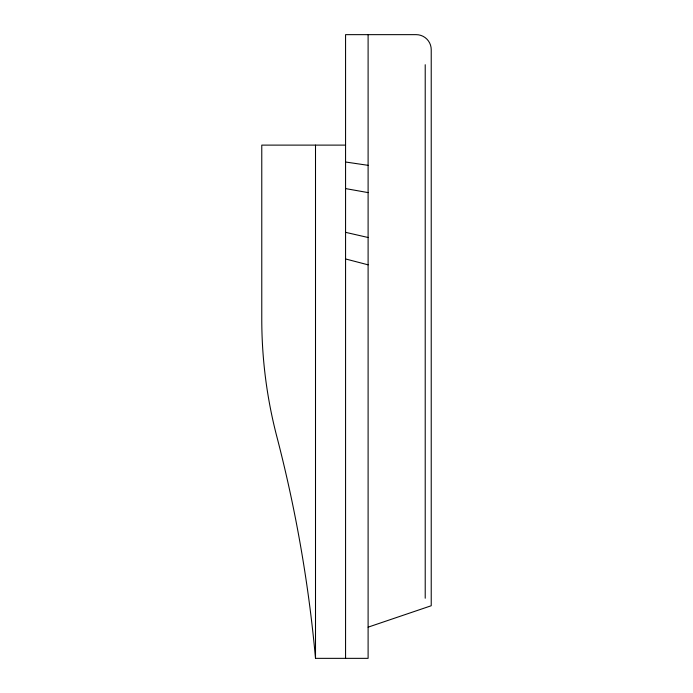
<?xml version="1.0" encoding="UTF-8"?>
<svg xmlns="http://www.w3.org/2000/svg" width="693" height="693" viewBox="0 0 693 693"><rect width="100%" height="100%" fill="white"/><g stroke="black" fill="none" stroke-linecap="round" stroke-linejoin="round"><path stroke-width="1.04" d="M368.104 627.165L431.228 605.751L431.228 49.679A15.029 15.029 0 0 0 416.198 34.65L345.564 34.65L345.564 658.35M345.564 145.114L261.772 145.114L261.772 319.04A466.354 466.354 0 0 0 276.802 436.477A1377.372 1377.372 0 0 1 315.506 658.35L368.104 658.35L368.104 34.65M345.755 162.032L368.104 165.332M345.755 188.617L368.104 192.611M345.443 232.302L368.104 237.5M345.443 258.922L368.104 264.83M425.216 64.709L425.216 598.232M315.506 145.114L315.506 658.35"/></g></svg>
